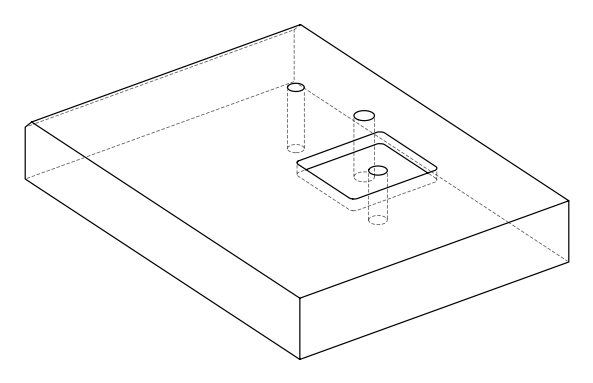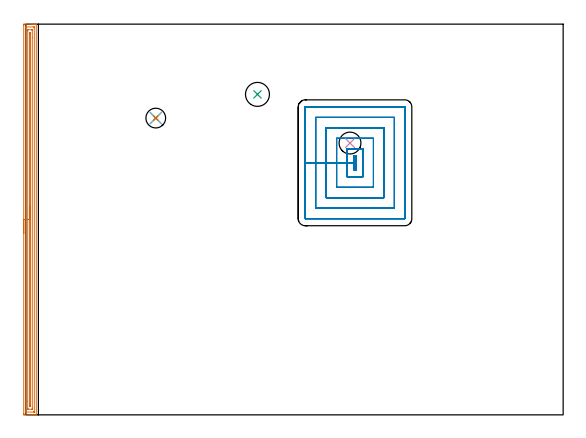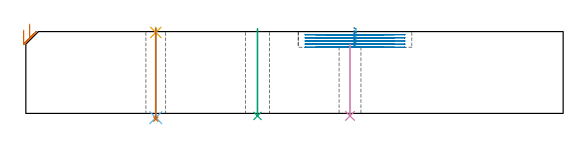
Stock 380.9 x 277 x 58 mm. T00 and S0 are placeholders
(PLAN: 7 operations, 6 tool changes, 20.1 min)
(1 AREA_MILL | FG_CHAMFER_SURFACE | UGT0205_001 | 9.03 min | 10971 mm3)
(2 MILL_RECTANGULAR_POCKET | POCKET_RECTANGULAR_STRAIGHT | UGT0201_127 | Follow Part, ap 2.475, ae 75% | 10.05 min | 79491 mm3)
(3 INDEXABLE_INSERT_DRILL_THROUGH_HOLE_FROM_SOLID | STEP1HOLE | NXT0302_005 | 0.25 min | 13144 mm3)
(4 INDEXABLE_INSERT_DRILL_THROUGH_HOLE_FROM_SOLID_1 | STEP1HOLE_2 | NXT0302_002 | 0.21 min | 8829 mm3)
(5 SPOT_DRILL | STEP1HOLE_1 | NXT0321_9005460120000 | 0.03 min | 2 mm3)
(6 DRILL_THROUGH_HOLE_INTO_CENTER | STEP1HOLE_1 | NXT0301_055 | 0.25 min | 3193 mm3)
(7 DRILL_TO_ENLARGE_THROUGH_HOLE | STEP1HOLE_1 | NXT0301_104 | 0.26 min | 5720 mm3)
(TOOL UGT0205_001 | Chamfer Mill 20 x 3 x 45 deg. | D20 FL50 Z2)
(TOOL UGT0201_127 | Carbide End Mill 9.9 | D9.9 FL15 Z4)
(TOOL NXT0302_005 | Index. Insert Drill 17mm [880-D1700L20-05] | D17 PA176 FL85 Z2)
(TOOL NXT0302_002 | Index. Insert Drill 15.5mm [880-D1550L20-05] | D15.5 PA176 FL78 Z2)
(TOOL NXT0321_9005460120000 | NC Spot Drill, 142deg, 12mm, Carbide, Uncoated | D12 PA142 FL30 Z2)
(TOOL NXT0301_055 | Carbide Drill 8.4mm [860.1-0840-042A1-MM 2214] | D8.4 PA140 FL61 Z2)
(TOOL NXT0301_104 | Carbide Drill 14mm [860.1-1400-112A1-MM 2214] | D14 PA140 FL123 Z2)
(OP 1 AREA_MILL)
G17 G21 G94 G90
T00 M6
G54
G17 G0 G90 X-1.5 Y128.5 S1061 M3
G43 Z68. H0
Z59.1
G94 G1 Y128.538 Z58.228 F250.
Y128.652 Z57.363
Y128.841 Z56.512
Y129.103 Z55.68
Y129.437 Z54.874
Y129.84 Z54.1
Y130.308 Z53.364
Y130.84 Z52.672
Y131.429 Z52.029
Y132.072 Z51.44
Y132.764 Z50.908
Y133.5 Z50.44
Y134.274 Z50.037
Y135.08 Z49.703
Y135.912 Z49.441
Y136.764 Z49.252
Y137.628 Z49.138
Y138.5 Z49.1
Y275.982
X-1.499 Y276.394 Z49.101
X-1.495 Y276.869 Z49.103
X-1.492 Y276.991 Z49.106
X-1.024 Y277. Z49.573
X4.275 Z54.869
X4.841 Z55.438
X5.158 Z55.754
X5.724 Z56.32
X6.041 Z56.636
X7.059 Z57.658
X7.388 Y276.993 Z57.979
X7.397 Y276.991 Z57.988
X7.4 Y276.84 Z58.
Y0.16
X7.397 Y0.009 Z57.988
X7.388 Y0.007 Z57.979
X7.059 Y0. Z57.658
X6.675 Z57.274
X6.041 Z56.636
X4.841 Z55.438
X4.275 Z54.869
X-1.024 Y0.001 Z49.573
X-1.253 Y0.004 Z49.344
X-1.492 Y0.009 Z49.106
X-1.495 Y0.131 Z49.103
X-1.499 Y0.606 Z49.101
X-1.5 Y1.087 Z49.1
Y138.5
X-0.086 Z50.514
Y274.818
X-0.084 Y274.922 Z50.516
X-0.081 Y274.973 Z50.519
X-0.079 Y274.99 Z50.521
X-0.032 Y274.993 Z50.568
X0.355 Y275. Z50.955
X5.655 Y274.999 Z56.255
X5.875 Y274.994 Z56.475
X5.979 Y274.989 Z56.579
X5.985 Y274.665 Z56.585
X5.986 Y274.609 Z56.586
Y2.182
X5.984 Y2.078 Z56.584
X5.981 Y2.027 Z56.581
X5.978 Y2.01 Z56.578
X5.932 Y2.007 Z56.532
X5.545 Y2.001 Z56.145
X0.245 Z50.845
X0.025 Y2.006 Z50.625
X-0.079 Y2.011 Z50.521
X-0.085 Y2.335 Z50.515
X-0.086 Y2.391 Z50.514
Y138.5
X1.328 Z51.928
X1.329 Y272.231 Z51.929
X1.331 Y272.824 Z51.931
X1.334 Y272.972 Z51.934
X1.335 Y272.985 Z51.935
X1.347 Y272.99 Z51.947
X1.393 Y272.996 Z51.993
X1.451 Y272.999 Z52.051
X4.101 Y273. Z54.701
X4.275 Y272.998 Z54.875
X4.449 Y272.994 Z55.049
X4.559 Y272.99 Z55.159
X4.565 Y272.923 Z55.165
X4.567 Y272.824 Z55.167
X4.571 Y272.525 Z55.171
X4.572 Y267.466 Z55.172
X4.571 Y4.769 Z55.171
X4.569 Y4.176 Z55.169
X4.566 Y4.028 Z55.166
X4.565 Y4.015 Z55.165
X4.552 Y4.01 Z55.152
X4.507 Y4.004 Z55.107
X4.449 Y4.001 Z55.049
X1.799 Y4. Z52.399
X1.625 Y4.002 Z52.225
X1.451 Y4.006 Z52.051
X1.341 Y4.01 Z51.941
X1.335 Y4.077 Z51.935
X1.333 Y4.176 Z51.933
X1.329 Y4.475 Z51.929
X1.328 Y9.529 Z51.928
Y138.5
X2.743 Z53.343
Y270.146
X2.745 Y270.383 Z53.345
X2.75 Y270.795 Z53.35
X2.755 Y270.99 Z53.355
X2.95 Y270.991 Z53.55
X3.145 Y270.99 Z53.745
X3.15 Y270.802 Z53.75
X3.156 Y270.385 Z53.756
X3.157 Y270.146 Z53.757
Y269.727
Y6.854
X3.155 Y6.435 Z53.755
X3.151 Y6.204 Z53.751
X3.145 Y6.01 Z53.745
X2.95 Y6.009 Z53.55
X2.755 Y6.01 Z53.355
X2.75 Y6.199 Z53.35
X2.744 Y6.616 Z53.344
X2.743 Y6.854 Z53.343
Y7.091
Y138.5
Y139.372 Z53.381
Y140.236 Z53.495
Y141.088 Z53.683
Y141.92 Z53.946
Y142.726 Z54.28
Y143.5 Z54.682
Y144.236 Z55.151
Y144.928 Z55.682
Y145.571 Z56.272
Y146.16 Z56.915
Y146.692 Z57.607
Y147.16 Z58.343
Y147.563 Z59.116
Y147.897 Z59.922
Y148.159 Z60.754
Y148.348 Z61.606
Y148.462 Z62.471
Y148.5 Z63.343
G0 Z68.
M5
M2
(OP 2 MILL_RECTANGULAR_POCKET)
G17 G21 G94 G90
T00 M6
G54
G17 G0 G90 X232.7 Y175.581 S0 M3
G43 Z68. H0
Z61.
G94 G1 Y173.7 Z60.496 F250.
X234. Z60.147
Y183.7 Z57.468
X232.7 Z57.12
Y178.7 Z55.78
Y173.7 F500.
X234.
Y183.7
X232.7
Y178.7
X227.75
Y168.75
X238.95
Y188.65
X227.75
Y178.7
X220.325
Y161.325
X246.375
Y196.075
X220.325
Y178.7
X212.9
Y153.9
X253.8
Y203.5
X212.9
Y178.7
X205.475
Y146.475
X261.225
Y210.925
X205.475
Y178.7
X198.05
Y139.1
X198.048 Y139.07
X198.07 Y139.048
X198.1 Y139.05
X268.6
X268.63 Y139.048
X268.652 Y139.07
X268.65 Y139.1
Y218.3
X268.652 Y218.33
X268.63 Y218.352
X268.6 Y218.35
X198.1
X198.07 Y218.352
X198.048 Y218.33
X198.05 Y218.3
Y178.7
Y177.7
G0 X232.7 Y175.581 Z58.78
G1 Y173.7 Z58.276 F250.
X234. Z57.928
Y183.7 Z55.248
X232.7 Z54.9
Y178.7 Z53.56
Y173.7 F500.
X234.
Y183.7
X232.7
Y178.7
X227.75
Y168.75
X238.95
Y188.65
X227.75
Y178.7
X220.325
Y161.325
X246.375
Y196.075
X220.325
Y178.7
X212.9
Y153.9
X253.8
Y203.5
X212.9
Y178.7
X205.475
Y146.475
X261.225
Y210.925
X205.475
Y178.7
X198.05
Y139.1
X198.048 Y139.07
X198.07 Y139.048
X198.1 Y139.05
X268.6
X268.63 Y139.048
X268.652 Y139.07
X268.65 Y139.1
Y218.3
X268.652 Y218.33
X268.63 Y218.352
X268.6 Y218.35
X198.1
X198.07 Y218.352
X198.048 Y218.33
X198.05 Y218.3
Y178.7
Y177.7
G0 X232.7 Y175.581 Z56.56
G1 Y173.7 Z56.056 F250.
X234. Z55.708
Y183.7 Z53.028
X232.7 Z52.68
Y178.7 Z51.34
Y173.7 F500.
X234.
Y183.7
X232.7
Y178.7
X227.75
Y168.75
X238.95
Y188.65
X227.75
Y178.7
X220.325
Y161.325
X246.375
Y196.075
X220.325
Y178.7
X212.9
Y153.9
X253.8
Y203.5
X212.9
Y178.7
X205.475
Y146.475
X261.225
Y210.925
X205.475
Y178.7
X198.05
Y139.1
X198.048 Y139.07
X198.07 Y139.048
X198.1 Y139.05
X268.6
X268.63 Y139.048
X268.652 Y139.07
X268.65 Y139.1
Y218.3
X268.652 Y218.33
X268.63 Y218.352
X268.6 Y218.35
X198.1
X198.07 Y218.352
X198.048 Y218.33
X198.05 Y218.3
Y178.7
Y177.7
G0 X232.7 Y175.581 Z54.34
G1 Y173.7 Z53.836 F250.
X234. Z53.488
Y183.7 Z50.808
X232.7 Z50.46
Y178.7 Z49.12
Y173.7 F500.
X234.
Y183.7
X232.7
Y178.7
X227.75
Y168.75
X238.95
Y188.65
X227.75
Y178.7
X220.325
Y161.325
X246.375
Y196.075
X220.325
Y178.7
X212.9
Y153.9
X253.8
Y203.5
X212.9
Y178.7
X205.475
Y146.475
X261.225
Y210.925
X205.475
Y178.7
X198.05
Y139.1
X198.048 Y139.07
X198.07 Y139.048
X198.1 Y139.05
X268.6
X268.63 Y139.048
X268.652 Y139.07
X268.65 Y139.1
Y218.3
X268.652 Y218.33
X268.63 Y218.352
X268.6 Y218.35
X198.1
X198.07 Y218.352
X198.048 Y218.33
X198.05 Y218.3
Y178.7
Y177.7
G0 X232.7 Y175.581 Z52.12
G1 Y173.7 Z51.616 F250.
X234. Z51.268
Y183.7 Z48.588
X232.7 Z48.24
Y178.7 Z46.9
Y173.7 F500.
X234.
Y183.7
X232.7
Y178.7
X227.75
Y168.75
X238.95
Y188.65
X227.75
Y178.7
X220.325
Y161.325
X246.375
Y196.075
X220.325
Y178.7
X212.9
Y153.9
X253.8
Y203.5
X212.9
Y178.7
X205.475
Y146.475
X261.225
Y210.925
X205.475
Y178.7
X198.05
Y139.1
X198.048 Y139.07
X198.07 Y139.048
X198.1 Y139.05
X268.6
X268.63 Y139.048
X268.652 Y139.07
X268.65 Y139.1
Y218.3
X268.652 Y218.33
X268.63 Y218.352
X268.6 Y218.35
X198.1
X198.07 Y218.352
X198.048 Y218.33
X198.05 Y218.3
Y178.7
Y177.7
G0 Z68.
M5
M2
(OP 3 INDEXABLE_INSERT_DRILL_THROUGH_HOLE_FROM_SOLID)
G17 G21 G94 G90
T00 M6
G54
G17 G0 G90 X164.2 Y227.2 S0 M3
G43 Z68. H1
G94 G81 G98 Z-1.797 F250. R60.
G80
M5
M2
(OP 4 INDEXABLE_INSERT_DRILL_THROUGH_HOLE_FROM_SOLID_1)
G17 G21 G94 G90
T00 M6
G54
G17 G0 G90 X229.8 Y192.7 S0 M3
G43 Z68. H1
G94 G81 G98 Z-1.771 F250. R48.9
G80
M5
M2
(OP 5 SPOT_DRILL)
G17 G21 G94 G90
T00 M6
G54
G17 G0 G90 X92.1 Y210.4 S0 M3
G43 Z68. H0
G94 G81 G98 Z57.393 F250. R61.
G80
M5
M2
(OP 6 DRILL_THROUGH_HOLE_INTO_CENTER)
G17 G21 G94 G90
T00 M6
G54
G17 G0 G90 X92.1 Y210.4 S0 M3
G43 Z68. H1
G94 G73 G98 Z-3.029 F250. Q7.629 R60.
G80
M5
M2
(OP 7 DRILL_TO_ENLARGE_THROUGH_HOLE)
G17 G21 G94 G90
T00 M6
G54
G17 G0 G90 X92.1 Y210.4 S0 M3
G43 Z68. H1
G94 G73 G98 Z-4.048 F250. Q12.41 R60.
G80
M5
M2
